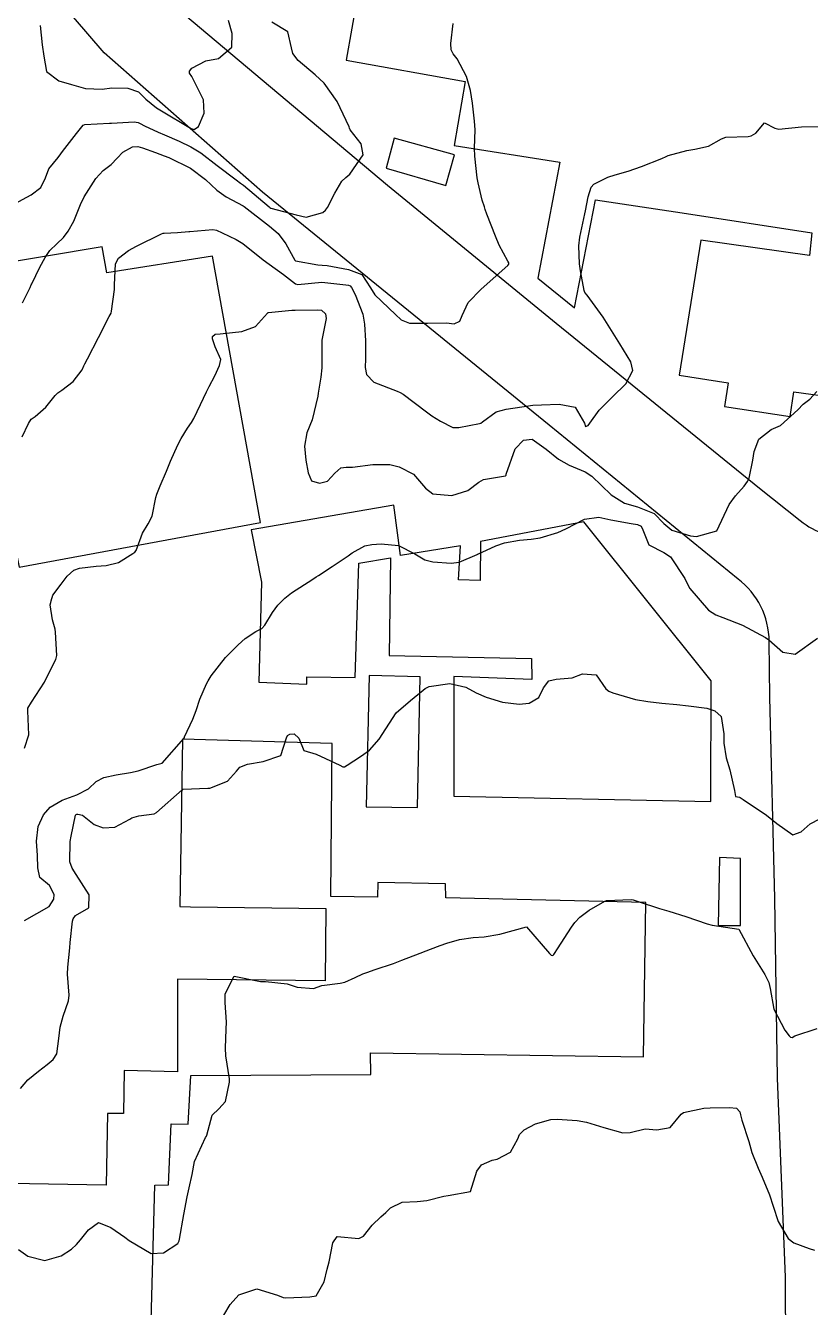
# Model space of a CAD drawing. Header units: metres. Extents: x 292545 to 299085, y 7450245 to 7463078.
# Drawn here: x 298464.6 to 298523.7, y 7451104.9 to 7451201.5 of the extents above; entities that cross this region are included whole.
import ezdxf

# ---------------------------------------------------------------- set-up
doc = ezdxf.new("R2010")
doc.units = ezdxf.units.M
for name, color, linetype in [('Curvas de Nivel 1m', 11, 'Continuous'), ('Curvas de Nivel 5m', 15, 'Continuous'), ('Edificações', 30, 'Continuous'), ('Vias Primárias', 230, 'Continuous')]:
    doc.layers.add(name, color=color, linetype=linetype)

msp = doc.modelspace()

# ---------------------------------------------------------------- linework, layer by layer
at = {"layer": 'Curvas de Nivel 1m', "flags": 128}
for points, elevation in [([(298463.731, 7451188.059), (298464.99, 7451188.735), (298465.724, 7451189.304), (298466.068, 7451190.029), (298466.336, 7451190.704), (298467.026, 7451191.552), (298467.229, 7451191.818), (298467.37, 7451192.015), (298468.404, 7451193.357), (298468.915, 7451193.992), (298469.053, 7451194.035), (298470.891, 7451194.135), (298471.055, 7451194.145), (298472.772, 7451194.237), (298473.055, 7451194.193), (298473.225, 7451194.117), (298473.552, 7451193.943), (298474.576, 7451193.455), (298475.046, 7451193.262), (298476.16, 7451192.79), (298477.037, 7451192.355), (298477.779, 7451191.893), (298479.019, 7451190.95), (298480.439, 7451189.858), (298480.774, 7451189.627), (298480.999, 7451189.463), (298482.931, 7451187.831), (298482.982, 7451187.789), (298483.067, 7451187.743), (298484.974, 7451187.228), (298485.714, 7451187.05), (298486.978, 7451187.419), (298487.177, 7451187.581), (298487.329, 7451187.777), (298487.891, 7451188.874), (298488.415, 7451189.766), (298488.715, 7451190.056), (298489.011, 7451190.288), (298490.028, 7451191.745), (298489.867, 7451192.573), (298489.052, 7451193.644), (298488.993, 7451193.761), (298488.957, 7451193.857), (298488.059, 7451195.77), (298487.093, 7451197.146), (298486.415, 7451197.787), (298485.114, 7451198.869), (298484.715, 7451199.402), (298484.624, 7451199.807), (298484.355, 7451201.032), (298483.142, 7451201.758)], 724), ([(298465.683, 7451201.496), (298465.834, 7451200.033), (298465.961, 7451199.185), (298466.143, 7451198.03), (298467.093, 7451197.334), (298468.047, 7451197.048), (298469.085, 7451196.763), (298470.358, 7451196.703), (298471.085, 7451196.799), (298472.275, 7451196.768), (298473.081, 7451196.494), (298473.636, 7451195.942), (298474.436, 7451195.299), (298475.063, 7451194.92), (298476.767, 7451193.903), (298477.051, 7451193.74), (298477.29, 7451193.658), (298477.621, 7451193.894), (298478.047, 7451194.906), (298477.98, 7451195.891), (298477.099, 7451197.648), (298476.937, 7451197.902), (298476.94, 7451198.066), (298477.107, 7451198.283), (298478.169, 7451198.833), (298479.114, 7451199.026), (298480.131, 7451199.865), (298480.157, 7451200.888), (298479.881, 7451201.869)], 723), ([(298464.32, 7451170.497), (298464.785, 7451171.517), (298465.003, 7451171.824), (298465.299, 7451172.035), (298466.096, 7451172.731), (298466.809, 7451173.614), (298467.005, 7451173.824), (298467.312, 7451174.015), (298468.161, 7451174.668), (298468.836, 7451175.559), (298468.978, 7451175.86), (298469.043, 7451175.997), (298469.246, 7451176.393), (298470.063, 7451177.982), (298470.879, 7451179.561), (298471.015, 7451179.835), (298471.06, 7451179.968), (298471.27, 7451181.604), (298471.284, 7451181.966), (298471.36, 7451183.535), (298471.568, 7451183.964), (298472.341, 7451184.554), (298472.942, 7451184.876), (298474.833, 7451185.803), (298474.952, 7451185.847), (298475.016, 7451185.855), (298476.036, 7451185.909), (298476.887, 7451185.968), (298476.954, 7451185.974), (298478.702, 7451186.137), (298478.956, 7451186.073), (298479.401, 7451185.873), (298480.454, 7451185.363), (298480.945, 7451185.063), (298482.492, 7451183.834), (298482.93, 7451183.518), (298484.013, 7451182.728), (298484.915, 7451182.025), (298485.102, 7451181.994), (298486.917, 7451182.164), (298488.713, 7451181.964), (298488.915, 7451181.927), (298489.037, 7451181.881), (298489.135, 7451181.757), (298489.415, 7451181.242), (298490.01, 7451179.743), (298490.136, 7451179.002), (298490.192, 7451177.74), (298490.199, 7451176.383), (298490.184, 7451175.74), (298490.28, 7451175.191), (298490.822, 7451174.614), (298492.592, 7451173.936), (298492.814, 7451173.847), (298493.046, 7451173.708), (298494.8, 7451172.379), (298495.21, 7451172.097), (298495.859, 7451171.674), (298496.786, 7451171.195), (298497.227, 7451171.214), (298498.791, 7451171.506), (298498.887, 7451171.543), (298499.01, 7451171.638), (298500.05, 7451172.378), (298500.803, 7451172.588), (298501.973, 7451172.771), (298502.806, 7451172.897), (298503.469, 7451172.92), (298504.807, 7451172.955), (298506.002, 7451172.749), (298506.698, 7451171.541), (298506.789, 7451171.285), (298506.98, 7451171.348), (298507.107, 7451171.537), (298507.821, 7451172.512), (298508.813, 7451173.52), (298509.836, 7451174.496), (298510.357, 7451175.505), (298510.191, 7451176.158), (298509.368, 7451177.515), (298508.871, 7451178.319), (298508.123, 7451179.528), (298506.899, 7451181.182), (298506.74, 7451181.381), (298506.679, 7451181.543), (298506.398, 7451183.018), (298506.328, 7451183.549), (298506.285, 7451184.888), (298506.353, 7451185.549), (298506.738, 7451187.302), (298506.79, 7451187.543), (298506.993, 7451188.583), (298507.215, 7451189.324), (298507.413, 7451189.536), (298508.474, 7451190.06), (298509.01, 7451190.243), (298509.992, 7451190.532), (298511.017, 7451190.877), (298512.538, 7451191.477), (298512.857, 7451191.641), (298513.026, 7451191.707), (298514.414, 7451192.074), (298515.034, 7451192.192), (298516.053, 7451192.419), (298517.046, 7451192.972), (298517.369, 7451193.096), (298519.049, 7451193.144), (298519.27, 7451193.178), (298519.624, 7451193.394), (298520.285, 7451194.164), (298521.057, 7451193.762), (298521.365, 7451193.684), (298523.058, 7451193.859), (298524.496, 7451193.898)], 726), ([(298464.493, 7451147.033), (298464.823, 7451148.045), (298464.733, 7451149.844), (298464.742, 7451150.047), (298465.011, 7451150.516), (298465.996, 7451152.028), (298466.564, 7451153.148), (298466.855, 7451153.733), (298466.939, 7451154.016), (298466.83, 7451155.787), (298466.796, 7451156.018), (298466.61, 7451156.71), (298466.436, 7451157.838), (298466.467, 7451158.022), (298466.498, 7451158.148), (298466.631, 7451158.569), (298467.255, 7451159.403), (298467.719, 7451160.009), (298468.207, 7451160.447), (298468.652, 7451160.604), (298469.891, 7451160.745), (298470.655, 7451160.809), (298471.581, 7451161.039), (298472.669, 7451161.721), (298472.802, 7451161.818), (298472.911, 7451161.948), (298473.388, 7451163.241), (298473.82, 7451163.939), (298474.117, 7451164.52), (298474.391, 7451165.933), (298474.463, 7451166.195), (298474.732, 7451166.818), (298475.205, 7451167.923), (298475.491, 7451168.659), (298476.065, 7451169.91), (298476.303, 7451170.372), (298476.782, 7451171.154), (298477.092, 7451171.594), (298477.253, 7451171.895), (298477.761, 7451172.933), (298478.204, 7451173.886), (298478.405, 7451174.298), (298478.831, 7451175.1), (298479.205, 7451175.875), (298479.297, 7451176.323), (298478.857, 7451177.281), (298478.665, 7451177.882), (298478.67, 7451178.077), (298478.867, 7451178.241), (298479.256, 7451178.263), (298480.869, 7451178.443), (298481.903, 7451178.809), (298482.807, 7451179.831), (298482.852, 7451179.862), (298482.884, 7451179.874), (298484.639, 7451180.06), (298484.887, 7451180.057), (298486.586, 7451180.086), (298486.887, 7451180.058), (298487.175, 7451179.777), (298487.238, 7451179.418), (298486.907, 7451177.78), (298486.902, 7451177.74), (298486.906, 7451175.779), (298486.906, 7451175.705), (298486.825, 7451175.002), (298486.625, 7451173.783), (298486.597, 7451173.57), (298486.174, 7451171.789), (298485.772, 7451170.801), (298485.603, 7451169.797), (298485.697, 7451168.741), (298485.876, 7451167.793), (298486.127, 7451167.179), (298486.735, 7451167.001), (298487.341, 7451167.17), (298487.889, 7451167.769), (298488.341, 7451168.17), (298488.747, 7451168.215), (298489.223, 7451168.228), (298490.75, 7451168.41), (298492.042, 7451168.425), (298492.748, 7451168.252), (298493.823, 7451167.699), (298494.732, 7451166.646), (298495.263, 7451166.216), (298496.719, 7451166.084), (298497.906, 7451166.467), (298498.735, 7451167.082), (298499.092, 7451167.282), (298500.742, 7451167.571), (298500.778, 7451167.584), (298500.8, 7451167.619), (298500.807, 7451167.682), (298501.469, 7451169.609), (298502.122, 7451170.25), (298502.774, 7451170.339), (298503.825, 7451169.579), (298504.755, 7451168.811), (298505.561, 7451168.368), (298506.746, 7451167.872), (298507.261, 7451167.535), (298508.722, 7451166.128), (298509.72, 7451165.51), (298510.71, 7451165.233), (298511.955, 7451164.731), (298512.698, 7451163.971), (298513.293, 7451163.464), (298514.689, 7451163.048), (298515.146, 7451162.988), (298516.693, 7451163.43), (298517.61, 7451165.417), (298518.085, 7451166.047), (298518.734, 7451166.782), (298519.006, 7451167.13), (298519.128, 7451167.396), (298519.398, 7451168.752), (298519.502, 7451169.393), (298519.842, 7451170.324), (298520.788, 7451171.068), (298521.472, 7451171.37), (298522.801, 7451172.549), (298523.183, 7451172.971), (298523.698, 7451173.341), (298524.234, 7451173.92)], 727), ([(298464.494, 7451134.048), (298466.354, 7451135.105), (298466.706, 7451135.67), (298466.738, 7451136.016), (298466.37, 7451136.696), (298465.641, 7451137.296), (298465.489, 7451138.033), (298465.473, 7451138.958), (298465.389, 7451140.035), (298465.526, 7451141.136), (298465.92, 7451142.028), (298466.439, 7451142.605), (298467.331, 7451143.125), (298468.448, 7451143.526), (298469.33, 7451143.987), (298469.905, 7451144.534), (298470.466, 7451144.835), (298471.404, 7451145.026), (298472.472, 7451145.207), (298473.074, 7451145.344), (298474.481, 7451145.811), (298474.573, 7451145.837), (298474.867, 7451145.924), (298476.502, 7451147.764), (298476.544, 7451147.858), (298476.558, 7451147.899), (298477.183, 7451149.233), (298477.432, 7451149.891), (298477.701, 7451150.729), (298478.209, 7451151.883), (298478.33, 7451152.107), (298478.559, 7451152.494), (298479.651, 7451153.864), (298480.1, 7451154.337), (298480.588, 7451154.838), (298481.125, 7451155.315), (298481.924, 7451155.837), (298482.375, 7451156.062), (298482.608, 7451156.32), (298483.184, 7451157.258), (298483.597, 7451157.82), (298484.108, 7451158.335), (298484.632, 7451158.739), (298486.223, 7451159.786), (298486.475, 7451159.953), (298486.647, 7451160.062), (298487.684, 7451160.743), (298488.667, 7451161.381), (298488.889, 7451161.538), (298489.201, 7451161.755), (298490.142, 7451162.282), (298490.679, 7451162.396), (298491.384, 7451162.433), (298492.679, 7451162.318), (298493.92, 7451161.698), (298494.666, 7451161.236), (298495.264, 7451161.081), (298496.663, 7451160.988), (298497.265, 7451161.052), (298498.616, 7451161.641), (298498.652, 7451161.661), (298498.673, 7451161.672), (298500.026, 7451162.28), (298500.682, 7451162.522), (298501.809, 7451162.728), (298502.685, 7451162.803), (298503.367, 7451162.902), (298504.69, 7451163.287), (298505.313, 7451163.561), (298506.7, 7451164.297), (298507.785, 7451164.447), (298508.7, 7451164.261), (298510.227, 7451163.976), (298510.697, 7451163.895), (298510.971, 7451163.772), (298511.116, 7451163.494), (298511.562, 7451162.367), (298512.676, 7451161.782), (298513.194, 7451161.465), (298514.28, 7451159.822), (298514.452, 7451159.452), (298514.639, 7451159.079), (298516.065, 7451157.436), (298516.618, 7451157.094), (298517.148, 7451156.889), (298518.607, 7451156.311), (298520.349, 7451155.382), (298520.591, 7451155.218), (298521.663, 7451154.288), (298522.581, 7451154.138), (298524.268, 7451155.335)], 728), ([(298464.186, 7451121.393), (298464.751, 7451122.042), (298465.542, 7451122.69), (298466.211, 7451123.197), (298466.661, 7451123.571), (298466.938, 7451124.013), (298467.091, 7451125.155), (298467.182, 7451126.011), (298467.403, 7451126.857), (298467.815, 7451128.004), (298467.851, 7451128.422), (298467.731, 7451130.006), (298467.758, 7451130.546), (298467.899, 7451132.004), (298467.937, 7451132.386), (298468.107, 7451134.002), (298468.16, 7451134.187), (298468.347, 7451134.423), (298469.34, 7451135.003), (298469.359, 7451135.99), (298468.378, 7451137.524), (298468.088, 7451138.003), (298467.916, 7451138.479), (298467.926, 7451140.005), (298468.019, 7451140.402), (298468.35, 7451142.001), (298468.391, 7451142.043), (298468.434, 7451142.062), (298468.514, 7451142.079), (298468.859, 7451141.994), (298469.735, 7451141.29), (298470.424, 7451141.035), (298471.302, 7451141.084), (298472.43, 7451141.686), (298472.581, 7451141.799), (298473.115, 7451141.943), (298474.26, 7451142.106), (298474.435, 7451142.185), (298476.367, 7451143.901), (298476.421, 7451143.933), (298476.454, 7451143.942), (298478.32, 7451144.016), (298478.455, 7451144.032), (298479.786, 7451144.544), (298480.475, 7451145.306), (298480.714, 7451145.622), (298481.301, 7451145.848), (298482.485, 7451146.036), (298483.816, 7451146.49), (298484.241, 7451147.813), (298484.329, 7451147.988), (298484.507, 7451148.105), (298484.828, 7451148.127), (298485.165, 7451147.8), (298485.563, 7451146.863), (298486.491, 7451146.583), (298488.267, 7451145.762), (298488.481, 7451145.631), (298488.614, 7451145.626), (298488.817, 7451145.757), (298489.81, 7451146.426), (298490.494, 7451146.891), (298491.231, 7451147.729), (298492.523, 7451149.71), (298493.601, 7451150.636), (298494.549, 7451151.404), (298494.701, 7451151.538), (298494.989, 7451151.683), (298496.556, 7451151.925), (298497.768, 7451151.648), (298498.546, 7451151.204), (298499.296, 7451150.878), (298500.536, 7451150.498), (298501.785, 7451150.351), (298502.536, 7451150.433), (298503.275, 7451150.85), (298503.61, 7451151.579), (298504.027, 7451152.107), (298504.56, 7451152.234), (298505.768, 7451152.351), (298506.564, 7451152.647), (298507.588, 7451152.56), (298508.322, 7451151.523), (298508.55, 7451151.328), (298508.851, 7451151.215), (298510.541, 7451150.722), (298511.473, 7451150.552), (298512.537, 7451150.442), (298513.669, 7451150.326), (298514.535, 7451150.232), (298515.917, 7451150.051), (298516.529, 7451149.865), (298517, 7451149.423), (298517.217, 7451148.126), (298517.217, 7451147.419), (298517.382, 7451146.307), (298517.663, 7451145.412), (298518.02, 7451143.846), (298518.082, 7451143.406), (298518.402, 7451143.351), (298518.452, 7451143.334), (298518.664, 7451143.184), (298520.439, 7451141.988), (298521.214, 7451141.372), (298522.42, 7451140.506), (298523.029, 7451140.746), (298523.731, 7451141.341), (298524.437, 7451141.71)], 729), ([(298479.531, 7451104.321), (298479.996, 7451105.128), (298480.653, 7451105.85), (298482.008, 7451106.299), (298483.564, 7451105.814), (298484.001, 7451105.637), (298484.2, 7451105.609), (298486.002, 7451105.692), (298486.491, 7451105.783), (298487.076, 7451106.836), (298487.303, 7451107.771), (298487.472, 7451108.327), (298487.733, 7451109.765), (298488.058, 7451110.247), (298489.706, 7451110.094), (298490.058, 7451110.259), (298490.714, 7451111.086), (298491.351, 7451111.727), (298491.74, 7451112.061), (298492.083, 7451112.413), (298492.958, 7451112.839), (298494.091, 7451112.872), (298494.824, 7451112.951), (298496.097, 7451113.273), (298496.424, 7451113.339), (298498.103, 7451113.64), (298498.586, 7451115.168), (298498.945, 7451115.632), (298499.76, 7451115.991), (298500.127, 7451116.059), (298501.142, 7451116.6), (298501.678, 7451117.605), (298501.817, 7451117.934), (298502.153, 7451118.272), (298503.011, 7451118.736), (298504.165, 7451119.063), (298504.638, 7451119.093), (298506.164, 7451118.985), (298506.848, 7451118.854), (298508.157, 7451118.452), (298509.598, 7451118.059), (298510.152, 7451118.088), (298511.289, 7451118.355), (298512.155, 7451118.287), (298513.157, 7451118.466), (298513.998, 7451119.453), (298514.174, 7451119.592), (298515.7, 7451119.912), (298516.178, 7451119.945), (298517.626, 7451119.968), (298518.178, 7451119.925), (298518.412, 7451119.644), (298518.461, 7451119.406), (298518.557, 7451119.015), (298519.084, 7451117.396), (298519.321, 7451116.578), (298519.81, 7451115.385), (298520.113, 7451114.716), (298520.642, 7451113.375), (298520.926, 7451112.53), (298521.309, 7451111.368), (298522.06, 7451110.103), (298522.479, 7451109.776), (298523.639, 7451109.336), (298524.051, 7451109.208)], 731)]:
    msp.add_lwpolyline(points, dxfattribs=dict(at, elevation=elevation))
at = {"layer": 'Curvas de Nivel 5m', "flags": 128}
for points, elevation in [([(298464.331, 7451180.609), (298464.909, 7451181.756), (298465.002, 7451181.948), (298465.043, 7451182.039), (298465.662, 7451183.296), (298466.052, 7451184.029), (298466.413, 7451184.55), (298466.943, 7451185.047), (298467.434, 7451185.529), (298467.798, 7451186.012), (298468.208, 7451186.764), (298468.719, 7451188.003), (298468.989, 7451188.596), (298469.878, 7451189.981), (298470.423, 7451190.565), (298471.019, 7451191.033), (298471.484, 7451191.508), (298471.916, 7451191.961), (298472.63, 7451192.361), (298473.037, 7451192.387), (298473.385, 7451192.293), (298474.376, 7451191.93), (298475.029, 7451191.684), (298475.384, 7451191.56), (298477.016, 7451190.751), (298478.142, 7451189.889), (298478.995, 7451189.103), (298479.707, 7451188.586), (298480.983, 7451187.899), (298481.059, 7451187.849), (298482.961, 7451186.389), (298483.623, 7451185.82), (298484.191, 7451185.057), (298484.871, 7451183.811), (298484.932, 7451183.765), (298486.608, 7451183.463), (298486.93, 7451183.445), (298487.299, 7451183.406), (298488.926, 7451183.117), (298489.918, 7451182.74), (298490.568, 7451181.735), (298490.905, 7451181.202), (298492.452, 7451179.714), (298492.879, 7451179.332), (298493.511, 7451179.069), (298494.877, 7451179.065), (298496.311, 7451179.102), (298496.877, 7451179.026), (298497.319, 7451179.215), (298497.495, 7451179.654), (298497.926, 7451180.622), (298498.913, 7451181.64), (298500.931, 7451183.415), (298501.015, 7451183.526), (298501.006, 7451183.609), (298500.934, 7451183.741), (298500.274, 7451184.948), (298500.005, 7451185.624), (298499.334, 7451187.278), (298499.217, 7451187.636), (298499.172, 7451187.824), (298498.99, 7451188.329), (298498.681, 7451189.643), (298498.627, 7451190.023), (298498.45, 7451191.646), (298498.421, 7451192.257), (298498.457, 7451193.646), (298498.42, 7451194.286), (298498.256, 7451195.648), (298498.125, 7451196.612), (298497.82, 7451197.653), (298497.116, 7451198.987), (298496.82, 7451199.364), (298496.655, 7451199.665), (298496.637, 7451200.156), (298496.798, 7451201.663)], 725), ([(298464.045, 7451109.254), (298464.752, 7451108.751), (298466.037, 7451108.427), (298467.261, 7451108.787), (298468.046, 7451109.288), (298468.414, 7451109.632), (298468.72, 7451109.993), (298469.306, 7451110.742), (298470.066, 7451111.289), (298471.01, 7451110.913), (298472.055, 7451110.184), (298472.387, 7451109.947), (298474.043, 7451108.961), (298474.961, 7451109.004), (298476.051, 7451109.719), (298476.149, 7451109.909), (298476.181, 7451110.035), (298476.498, 7451111.904), (298476.756, 7451113.237), (298476.915, 7451113.898), (298477.121, 7451114.903), (298477.312, 7451115.892), (298478.141, 7451117.693), (298478.208, 7451117.814), (298478.227, 7451117.879), (298478.651, 7451119.389), (298479.141, 7451119.87), (298479.639, 7451120.405), (298479.957, 7451121.862), (298479.939, 7451122.12), (298479.672, 7451123.866), (298479.652, 7451124.442), (298479.707, 7451125.865), (298479.713, 7451126.401), (298479.627, 7451127.866), (298479.609, 7451128.53), (298480.293, 7451129.86), (298482.287, 7451129.463), (298482.66, 7451129.453), (298484.285, 7451129.28), (298485.052, 7451129.032), (298486.28, 7451128.931), (298486.912, 7451129.152), (298488.287, 7451129.336), (298488.64, 7451129.404), (298489.41, 7451129.749), (298490.01, 7451130.029), (298490.297, 7451130.146), (298490.926, 7451130.357), (298492.304, 7451130.822), (298492.949, 7451131.061), (298494.312, 7451131.591), (298494.383, 7451131.618), (298494.56, 7451131.688), (298495.818, 7451132.175), (298496.32, 7451132.354), (298497.283, 7451132.616), (298498.324, 7451132.765), (298499.135, 7451132.822), (298500.327, 7451133.031), (298502.333, 7451133.59), (298504.057, 7451131.573), (298504.187, 7451131.447), (298504.311, 7451131.415), (298504.398, 7451131.483), (298504.452, 7451131.569), (298504.675, 7451131.925), (298505.735, 7451133.556), (298505.977, 7451133.915), (298506.344, 7451134.312), (298507.068, 7451134.823), (298508.23, 7451135.522), (298508.363, 7451135.559), (298510.234, 7451135.631), (298510.364, 7451135.612), (298510.747, 7451135.496), (298512.355, 7451134.965), (298513.072, 7451134.749), (298514.347, 7451134.362), (298515.956, 7451133.816), (298516.337, 7451133.716), (298518.333, 7451133.4), (298519.431, 7451131.389), (298520.292, 7451129.976), (298520.602, 7451129.377), (298520.713, 7451128.941), (298520.973, 7451127.373), (298521.807, 7451125.804), (298522.128, 7451125.361), (298522.241, 7451125.255), (298522.353, 7451125.247), (298522.56, 7451125.355), (298524.249, 7451125.906)], 730)]:
    msp.add_lwpolyline(points, dxfattribs=dict(at, elevation=elevation))
at = {"layer": 'Edificações'}
for points in [[(298490.013, 7451206.142), (298488.738, 7451198.877), (298497.714, 7451197.277), (298496.889, 7451192.468), (298504.857, 7451191.212), (298503.187, 7451182.46), (298505.959, 7451180.215), (298507.538, 7451188.375), (298514.08, 7451187.392), (298523.84, 7451185.868), (298523.661, 7451184.174), (298515.477, 7451185.329), (298513.846, 7451175.139), (298517.53, 7451174.565), (298517.261, 7451172.788), (298522.222, 7451172.03), (298522.492, 7451173.896), (298529.073, 7451172.998)], [(298474.043, 7451103.885), (298474.321, 7451114.101), (298475.35, 7451114.126), (298475.554, 7451118.734), (298476.822, 7451118.714), (298477.028, 7451122.387), (298490.606, 7451122.449), (298490.572, 7451124.077), (298511.159, 7451123.786), (298511.331, 7451135.412), (298496.259, 7451135.775), (298496.238, 7451136.808), (298491.118, 7451136.915), (298491.097, 7451135.807), (298487.594, 7451135.861), (298487.691, 7451147.399), (298476.394, 7451147.714), (298476.202, 7451135.107), (298476.995, 7451135.09), (298487.219, 7451134.956), (298487.167, 7451129.502), (298476.021, 7451129.63), (298476.02, 7451122.652), (298472.015, 7451122.757), (298471.946, 7451119.522), (298470.745, 7451119.522), (298470.638, 7451114.119), (298460.497, 7451114.291)]]:
    msp.add_lwpolyline(points, dxfattribs=at)
for points in [[(298496.266, 7451189.442), (298496.9, 7451191.756), (298492.362, 7451192.999), (298491.769, 7451190.762)], [(298482.293, 7451164.054), (298478.669, 7451184.13), (298470.705, 7451182.855), (298470.359, 7451184.82), (298457.29, 7451182.632), (298458.681, 7451174.196), (298451.054, 7451172.87), (298453.117, 7451162.315), (298463.411, 7451164.099), (298464.104, 7451160.682)], [(298516.219, 7451143.023), (298516.248, 7451152.114), (298506.645, 7451164.088), (298498.86, 7451162.61), (298498.841, 7451159.672), (298497.222, 7451159.731), (298497.361, 7451162.294), (298492.826, 7451161.568), (298492.337, 7451165.364), (298481.569, 7451163.484), (298482.358, 7451159.551), (298482.169, 7451152.005), (298485.781, 7451151.874), (298485.781, 7451152.425), (298489.422, 7451152.358), (298489.708, 7451160.988), (298492.093, 7451161.381), (298491.987, 7451154.023), (298502.717, 7451153.794), (298502.743, 7451152.221), (298496.868, 7451152.436), (298496.85, 7451143.431)], [(298494.317, 7451152.409), (298490.479, 7451152.529), (298490.247, 7451142.617), (298494.129, 7451142.563)], [(298518.473, 7451138.731), (298516.882, 7451138.796), (298516.791, 7451133.684), (298518.473, 7451133.686)]]:
    msp.add_lwpolyline(points, close=True, dxfattribs=at)
at = {"layer": 'Vias Primárias'}
msp.add_lwpolyline([(298476.583, 7451202.305), (298491.859, 7451189.463), (298504.565, 7451179.072), (298519.901, 7451166.631), (298522.975, 7451164.188, 0.171241), (298526.908, 7451162.83, 0.262057), (298530.495, 7451164.881), (298531.365, 7451166.655), (298533.046, 7451171.402), (298534.696, 7451177.998, 0.023398), (298535.998, 7451189.276, 0.053728), (298535.39, 7451201.085), (298533.942, 7451209.023), (298531.627, 7451220.246), (298529.283, 7451230.609), (298526.127, 7451242.129), (298522.972, 7451252.433), (298519.324, 7451262.274), (298515.532, 7451272.837), (298511.597, 7451282.188)], format="xyb", dxfattribs=at)
at = {"layer": 'Vias Primárias', "elevation": 735.568}
msp.add_lwpolyline([(298446.018, 7451003.66), (298476.367, 7451003.215), (298503.814, 7451002.814), (298517.57, 7451002.699, 0.413901), (298520.955, 7451006.025), (298521.109, 7451016.179), (298521.632, 7451030.892), (298521.879, 7451045.7), (298522.248, 7451061.338), (298521.787, 7451076.177), (298521.941, 7451090.615), (298521.849, 7451107.175), (298521.264, 7451122.169), (298521.048, 7451135.716), (298520.679, 7451150.892), (298520.632, 7451155.1, 0.23044), (298518.284, 7451159.79), (298504.035, 7451171.389), (298482.443, 7451188.944), (298470.491, 7451199.451), (298455.669, 7451216.676)], format="xyb", dxfattribs=at)

doc.saveas('drawing.dxf')
